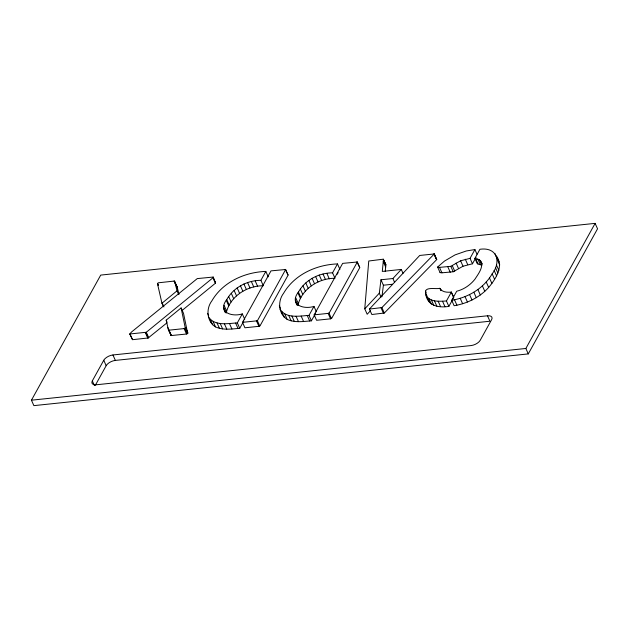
<?xml version="1.0" encoding="UTF-8"?>
<svg xmlns="http://www.w3.org/2000/svg" width="629" height="629" viewBox="0 0 629 629"><rect width="100%" height="100%" fill="white"/><g stroke="black" fill="none" stroke-linecap="round" stroke-linejoin="round"><path stroke-width="0.94" d="M370.481 310.71L367.179 314.264L364.757 308.823L368.759 261.004L383.297 259.187L385.884 264.872L385.239 271.508M403.024 273.324L401.294 269.44L382.298 271.429L383.462 259.431M381.032 297.077L379.303 293.193L380.977 279.771L392.897 278.529L401.294 269.44M381.968 296.715L383.399 285.212L380.977 279.771M129.739 333.991L131.658 331.892L197.278 278.592L213.2 277.051L213.168 277.633L146.305 332.254L129.739 333.991L132.515 339.684L148.169 337.977L167.11 322.732M244.728 319.328L242.307 313.887C231.991 317.26 216.95 312.22 226.762 299.538C233.611 287.445 247.142 280.385 260.893 280.322L265.823 271.421C244.728 272.153 222.8 282.051 211.918 300.78C205.801 308.737 206.729 321.38 215.511 326.899C223.106 330.414 231.716 328.959 239.743 328.33L243.824 320.963M260.893 280.322L263.315 285.763C246.898 285.66 229.821 296.534 226.212 313.069L223.79 307.628M316.395 311.835L313.973 306.394C303.665 309.759 288.617 304.727 298.429 292.045C305.285 279.944 318.817 272.884 332.56 272.829L337.49 263.921C316.395 264.652 294.466 274.558 283.585 293.279C277.475 301.236 278.403 313.879 287.178 319.406C294.781 322.913 303.382 321.458 311.418 320.829L315.491 313.47M332.56 272.829L334.982 278.27C318.565 278.16 301.488 289.041 297.879 305.568L295.457 300.127M496.564 256.145C503.955 266.814 495.573 279.103 488.662 287.461C479.715 297.344 467.205 303.563 454.122 305.71L451.701 300.269C468.055 297.643 483.732 288.365 492.161 273.859C501.47 261.774 497.177 246.812 479.935 249.273L474.903 258.37L477.325 263.81L481.869 265.234L479.447 259.793L474.903 258.37M163.343 306.354L161.96 303.241L157.494 283.765L158.209 282.814L174.375 281.061L177.111 286.8L178.982 294.427M453.32 298.358L448.862 306.409C438.138 308.068 426.604 305.678 425.55 292.768C424.402 286.281 436.204 289.489 439.907 288.302L440.921 290.063M31.45 400.193L100.719 275.093L595.128 223.366L597.55 228.807L528.281 353.907L33.872 405.634L31.45 400.193L525.86 348.474L595.128 223.366M92.329 380.875L103.754 360.252A7.619 3.774 -24 0 1 112.945 354.968L487.499 315.789A7.619 3.774 -24 0 1 491.619 319.674L480.202 340.297A7.619 3.774 -24 0 1 471.003 345.573L96.449 384.759A7.619 3.774 -24 0 1 92.329 380.875L94.405 385.538M95.231 385.451L106.175 365.693A7.619 3.774 -24 0 1 115.366 360.409L489.92 321.23L487.499 315.789M168.368 329.753L169.028 330.17L184.093 328.59L185.28 328L181.097 307.927L166.182 320.153L168.368 329.753L171.151 335.556L186.514 334.03L187.701 333.441L183.519 313.368L181.097 307.927M182.261 310.317L215.59 283.074L213.2 277.051M239.743 328.33L237.322 322.889L242.307 313.887M242.495 322.347L270.989 270.879L285.652 269.495L288.082 275.164L260.091 325.712L258.889 326.325L244.917 327.788L242.495 322.347L256.467 320.884L257.67 320.271L285.652 269.495M311.418 320.829L308.996 315.388L313.973 306.394M314.162 314.854L342.663 263.378L357.327 262.002L359.749 267.671L331.758 318.211L330.563 318.832L316.584 320.287L314.162 314.854L328.141 313.391L329.337 312.77L357.327 262.002M337.223 274.22L338.119 272.601M448.862 306.409L446.441 300.976L451.347 292.108C447.541 292.438 442.958 292.406 440.379 289.12L440.229 288.507M470.036 258.354L474.911 249.548L466.286 250.979L455.081 254.887L444.459 261.098L437.619 267.042L439.498 267.38L450.796 266.326L460.593 260.791L470.036 258.354L472.458 263.795L463.015 266.232L453.218 271.767L441.92 272.821L440.041 272.483M451.701 300.269L456.709 291.227C463.911 289.426 470.327 285.023 474.919 279.221C478.142 274.118 485.313 265.383 479.447 259.793M472.458 263.795L476.004 257.387M364.757 308.823L379.303 293.193M369.412 309.067L419.724 255.453L434.293 253.951L436.715 259.565L384.303 313.03L371.841 314.508L369.412 309.067L381.882 307.589L434.293 253.951M161.96 303.241L177.024 290.826L174.689 281.367M383.399 285.212L392.567 284.253M208.388 316.678C214.387 326.38 227.8 323.455 237.322 322.889M280.062 309.185C286.053 318.879 299.467 315.962 308.996 315.388M426.069 295.182C429.796 302.415 439.6 301.33 446.441 300.976M176.505 286.454L177.111 286.8M385.884 264.872L383.438 259.926M436.298 259.282L436.715 259.392M359.749 267.443L356.91 261.892M288.074 274.936L285.244 269.385M497.303 258.889L498.986 261.585M494.881 253.448L496.957 258.11M497.311 259.478L499.74 264.919M496.423 264.895L498.844 270.336M495.448 267.6L497.869 273.041M494.095 270.36L496.525 275.801M525.86 348.474L528.281 353.907M492.161 273.859L494.583 279.292M489.496 278.026L491.917 283.467M481.421 262.395L482.113 263.944M480.658 260.949L482.042 264.062M474.911 249.548L476.994 254.21M477.765 258.92L480.186 264.361M486.241 282.02L488.662 287.461M475.571 258.401L477.993 263.842M482.372 285.857L484.794 291.298M465.287 259.203L467.717 264.644M477.898 289.537L480.32 294.977M460.593 260.791L463.015 266.232M473.857 292.233L476.279 297.674M456.111 263.079L458.533 268.52M469.572 294.584L471.994 300.025M452.314 265.737L454.736 271.17M465.02 296.589L467.441 302.03M450.796 266.326L453.218 271.767M447.817 266.822L450.238 272.255M460.192 298.264L462.614 303.705M451.347 292.108L453.768 297.548L451.213 292.123M434.293 254.124L436.715 259.565M454.5 299.774L456.921 305.214M433.876 253.841L435.952 258.503M439.498 267.38L441.92 272.821M437.619 267.042L440.174 272.805M439.907 288.302L440.945 290.637M442.541 301.252L444.962 306.693M438.154 301.22L440.575 306.653M434.442 300.788L436.864 306.229M431.392 299.97L433.813 305.411M428.986 298.767L431.408 304.2M425.487 291.046L426.179 292.603M425.55 292.768L426.934 295.882M427.217 297.171L429.638 302.612M392.897 278.529L394.627 282.413M383.297 259.187L385.719 264.628M383.258 261.601L385.679 267.042M381.882 307.589L384.303 313.03M381.056 307.856L383.478 313.289M337.49 263.921L339.912 269.361M326.876 273.418L329.297 278.859M323.015 274.024L325.445 279.465M319.225 275.03L321.647 280.471M315.569 276.446L317.991 281.886M329.006 313.077L331.428 318.518M328.141 313.391L330.563 318.832M312.094 278.254L314.516 283.695M308.839 280.44L311.261 285.873M305.804 282.964L308.226 288.404M302.981 285.833L305.411 291.266M300.363 289.049L302.785 294.49M298.429 292.045L300.851 297.486M297.965 292.886L300.387 298.327M307.282 315.569L309.704 321.01M295.819 297.942L298.24 303.382M295.606 302.022L296.99 305.128M301.165 316.08L303.587 321.513M296.039 316.214L298.461 321.655M291.895 315.994L294.317 321.435M288.719 315.428L291.141 320.861M265.823 271.421L268.245 276.862M284.756 313.965L287.178 319.406M279.3 305.859L280.337 308.186M281.878 311.89L284.3 317.323M255.201 280.919L257.623 286.36M251.348 281.525L253.77 286.958M247.559 282.531L249.98 287.972M243.903 283.946L246.324 289.387M257.332 320.578L259.753 326.011M256.467 320.884L258.889 326.325M240.427 285.755L242.849 291.196M237.164 287.933L239.586 293.373M234.13 290.464L236.551 295.905M231.315 293.326L233.736 298.767M228.689 296.542L231.11 301.983M226.762 299.538L229.184 304.979M226.291 300.379L228.72 305.82M235.608 323.07L238.029 328.511M213.168 277.633L215.59 283.074M214.017 280.094L215.055 282.421M224.144 305.442L226.566 310.883M223.94 309.515L225.292 312.676M229.491 323.573L231.912 329.014M224.372 323.715L226.794 329.156M220.221 323.495L222.642 328.936M217.044 322.921L219.466 328.362M213.089 321.458L215.511 326.899M207.625 313.352L208.663 315.687M210.212 319.383L212.633 324.823M174.375 281.061L176.796 286.502M174.084 281.014L177.598 288.908M177.024 290.826L178.408 293.932M185.539 327.528L187.961 332.969M185.28 328L187.701 333.441M184.965 328.283L187.387 333.724M184.093 328.59L186.514 334.03M157.588 283.364L158.28 284.921M157.494 283.765L158.186 285.314M162.196 303.044L163.925 306.928M166.182 320.153L166.874 321.71M167.786 327.418L171.45 335.611M168.729 330.115L171.151 335.556M146.305 332.254L148.727 337.687M145.747 332.537L148.169 337.977M145.37 332.647L147.791 338.087M130.093 334.243L132.515 339.684M112.945 354.968L115.366 360.409M103.754 360.252L106.175 365.693M170.404 333.637L170.789 335.194M281.91 312.126L282.484 314.626M210.243 319.626L210.809 322.119M428.145 299.019L428.491 300.623"/></g></svg>
